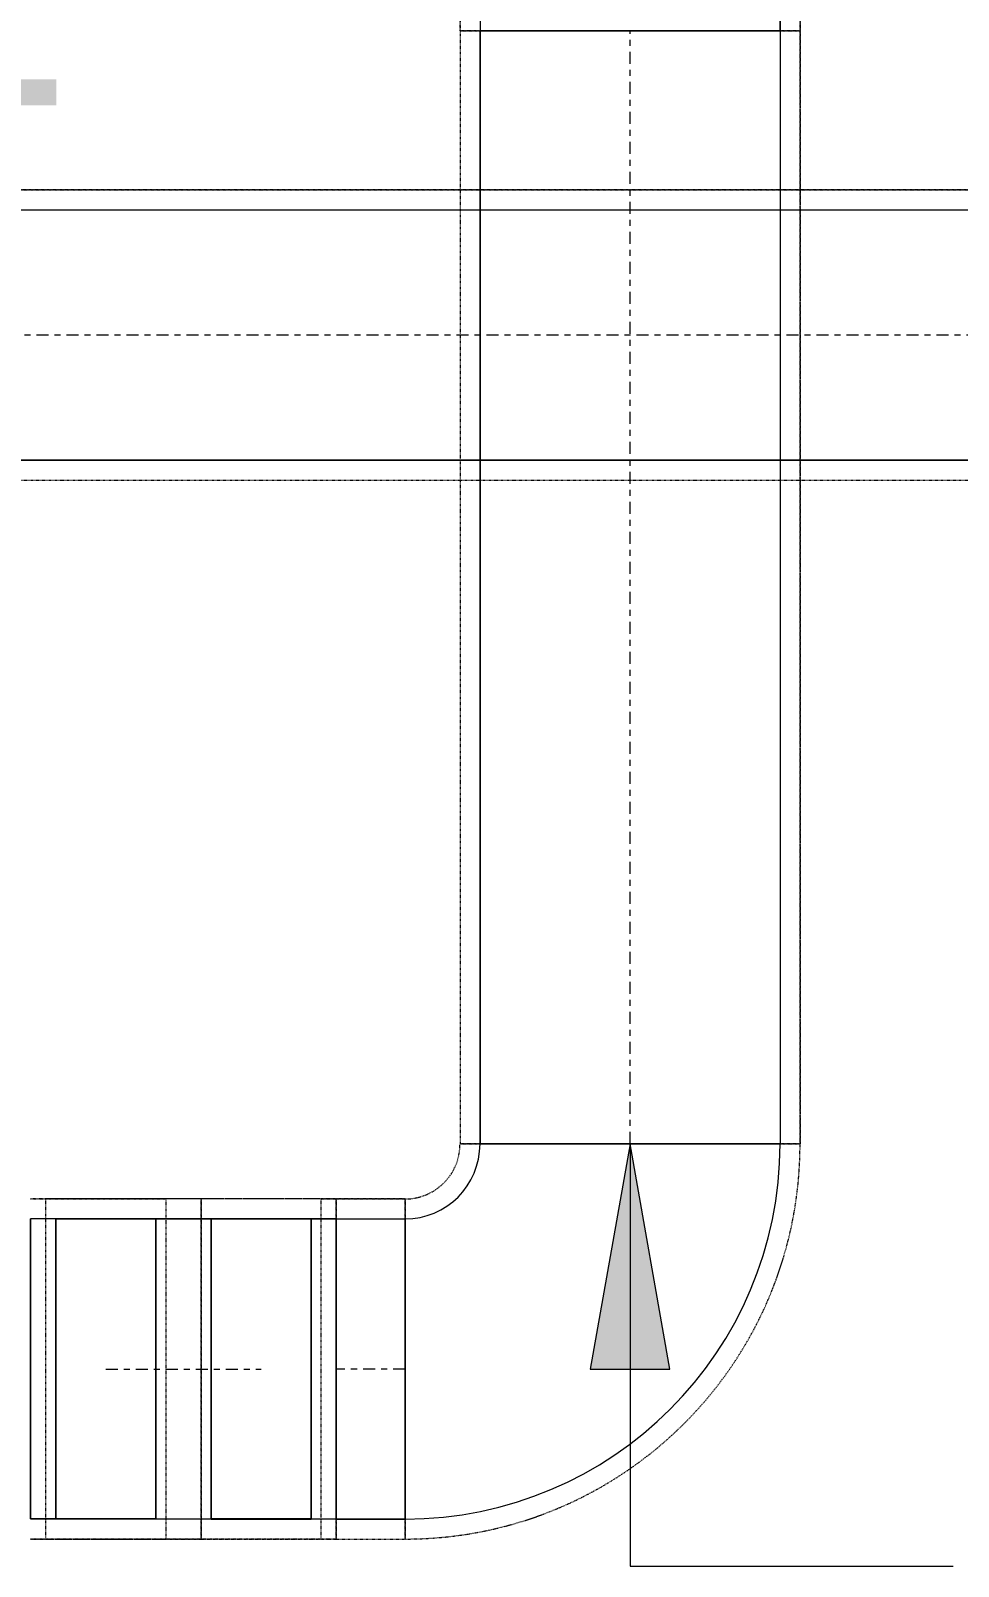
# Model space of a CAD drawing. Header units: inches. Extents: x -83664 to 20107, y -47222 to 19398.
# Drawn here: x -11516 to -10589, y -36029 to -34494 of the extents above; entities that cross this region are included whole.
import ezdxf

# ---------------------------------------------------------------- set-up
doc = ezdxf.new("R2010")
doc.units = ezdxf.units.IN
doc.header["$MEASUREMENT"] = 0
doc.linetypes.add('Center', pattern=[29.999999, 12, -6, 6, -6])
doc.linetypes.add('Hidden 0_50', pattern=[1.0584, 0.5292, -0.5292])
for name, color, linetype, lineweight in [('G-ANNO-TEXT', 7, 'Continuous', 9), ('M-HVAC-DUCT-CNTR', 7, 'Center', 9), ('M-HVAC-DUCT-IDEN', 7, 'Continuous', 18)]:
    doc.layers.add(name, color=color, linetype=linetype, lineweight=lineweight)
doc.layers.add('M-HVAC-DUCT', color=7, linetype='Continuous', lineweight=9, true_color=0xffe97f)
doc.styles.add('Arial Narrow_21', font='ARIALN.TTF', dxfattribs={"height": 240})

# ---------------------------------------------------------------- blocks, each defined once
blk = doc.blocks.new('M_Rec Elbow - Radius - 0_75W-V233-FIRST FLOOR AC CONDITIONING LAYOUT - PART A')
at = {"layer": 'M-HVAC-DUCT', "color": 30, "true_color": 0xff7f00}
for p, q in [((140389.5, 63903.3), (140389.5, 64003.3)), ((140389.5, 64003.3), (140689.5, 64003.3)), ((140389.5, 64003.3), (140389.5, 63878.3)), ((140689.5, 64003.3), (140689.5, 63903.3)), ((140689.5, 64003.3), (140689.5, 63878.3)), ((140689.5, 63903.3), (140389.5, 63903.3)), ((140389.5, 63903.3), (140389.5, 63878.3)), ((140689.5, 63878.3), (140689.5, 63903.3)), ((140689.5, 63878.3), (140389.5, 63878.3)), ((140389.5, 63878.3), (140689.5, 63878.3))]:
    blk.add_line(p, q, dxfattribs=at)
blk = doc.blocks.new('M_Rec Elbow - Radius - 0_75W-9468940-FIRST FLOOR AC CONDITIONING LAYOUT - PART A')
at = {"layer": 'M-HVAC-DUCT', "color": 30, "true_color": 0xff7f00}
for p, q in [((140389.5, 64183.8), (140689.5, 64183.8)), ((140689.5, 64183.8), (140389.5, 64183.8)), ((140389.5, 64183.8), (140389.5, 64158.8)), ((140389.5, 64058.8), (140389.5, 64183.8)), ((140689.5, 64158.8), (140689.5, 64183.8)), ((140689.5, 64058.8), (140689.5, 64183.8)), ((140389.5, 64158.8), (140389.5, 64058.8)), ((140689.5, 64158.8), (140389.5, 64158.8)), ((140689.5, 64058.8), (140689.5, 64158.8)), ((140389.5, 64058.8), (140689.5, 64058.8))]:
    blk.add_line(p, q, dxfattribs=at)
blk = doc.blocks.new('M_Rec Elbow - Radius - 0_75W-7316747-FIRST FLOOR AC CONDITIONING LAYOUT - PART A')
at = {"layer": 'M-HVAC-DUCT', "color": 30, "true_color": 0xff7f00}
for p, q in [((-150, 225), (150, 225)), ((150, 225), (-150, 225)), ((-225, 150), (-225, -150)), ((-225, -150), (-225, 150))]:
    blk.add_line(p, q, dxfattribs=at)
for radius, end in [(75, 360), (75, 0), (375, 0), (375, 0)]:
    blk.add_arc((-225, 225), radius, 270, end, dxfattribs=at)
blk = doc.blocks.new('TEMW-SMBZ-HO-BM-HVAC-00002_rvt-1-FIRST FLOOR AC CONDITIONING LAYOUT - PART A')
at = {"layer": 'M-HVAC-DUCT', "color": 30, "linetype": 'Hidden 0_50', "true_color": 0xff7f00}
for p, q in [((140369.5, 64013.3), (140369.5, 63878.3)), ((140709.5, 63878.3), (140709.5, 64013.3)), ((140369.5, 63878.3), (140369.5, 63893.3)), ((140709.5, 63893.3), (140709.5, 63878.3)), ((140709.5, 63878.3), (140369.5, 63878.3)), ((140369.5, 63878.3), (140709.5, 63878.3)), ((140369.5, 63878.3), (140369.5, 62765.2)), ((140369.5, 63878.3), (140369.5, 62765.2)), ((140709.5, 63878.3), (140369.5, 63878.3)), ((140369.5, 63878.3), (140709.5, 63878.3)), ((140709.5, 62765.2), (140709.5, 63878.3)), ((140709.5, 63878.3), (140709.5, 62765.2)), ((140709.5, 62765.2), (140369.5, 62765.2)), ((140369.5, 62765.2), (140709.5, 62765.2)), ((140709.5, 62765.2), (140369.5, 62765.2)), ((140369.5, 62765.2), (140709.5, 62765.2)), ((140075.2, 62710.2), (139940.2, 62710.2)), ((139940.2, 62710.2), (139955.2, 62710.2)), ((139955.2, 62710.2), (140075.2, 62710.2)), ((139955.2, 62370.2), (139955.2, 62710.2)), ((139955.2, 62370.2), (139955.2, 62710.2)), ((139955.2, 62710.2), (140075.2, 62710.2)), ((140110.7, 62710.2), (139955.2, 62710.2)), ((140075.2, 62710.2), (140075.2, 62370.2)), ((140075.2, 62710.2), (140075.2, 62370.2)), ((140230.7, 62710.2), (140075.2, 62710.2)), ((140230.7, 62710.2), (140110.7, 62710.2)), ((140110.7, 62710.2), (140110.7, 62370.2)), ((140230.7, 62710.2), (140110.7, 62710.2)), ((140245.7, 62710.2), (140110.7, 62710.2)), ((140110.7, 62370.2), (140110.7, 62710.2)), ((140230.7, 62370.2), (140230.7, 62710.2)), ((140230.7, 62710.2), (140245.7, 62710.2)), ((140230.7, 62370.2), (140230.7, 62710.2)), ((140245.7, 62710.2), (140245.7, 62370.2)), ((140245.7, 62370.2), (140245.7, 62710.2)), ((140314.5, 62710.2), (140245.7, 62710.2)), ((140245.7, 62710.2), (140314.5, 62710.2)), ((140245.7, 62710.2), (140245.7, 62370.2)), ((140245.7, 62370.2), (140245.7, 62710.2)), ((140314.5, 62710.2), (140314.5, 62370.2)), ((140314.5, 62370.2), (140314.5, 62710.2)), ((140314.5, 62710.2), (140314.5, 62370.2)), ((140314.5, 62370.2), (140314.5, 62710.2)), ((139955.2, 62370.2), (139940.2, 62370.2)), ((139940.2, 62370.2), (140075.2, 62370.2)), ((140075.2, 62370.2), (139955.2, 62370.2)), ((140075.2, 62370.2), (139955.2, 62370.2)), ((139955.2, 62370.2), (140110.7, 62370.2)), ((140230.7, 62370.2), (140075.2, 62370.2)), ((140110.7, 62370.2), (140230.7, 62370.2)), ((140110.7, 62370.2), (140245.7, 62370.2)), ((140110.7, 62370.2), (140230.7, 62370.2)), ((140245.7, 62370.2), (140230.7, 62370.2)), ((140245.7, 62370.2), (140314.5, 62370.2)), ((140245.7, 62370.2), (140314.5, 62370.2))]:
    blk.add_line(p, q, dxfattribs=at)
at = {"layer": 'M-HVAC-DUCT', "color": 30, "true_color": 0xff7f00}
for p, q in [((140389.5, 63878.3), (140689.5, 63878.3)), ((140689.5, 63878.3), (140389.5, 63878.3)), ((140389.5, 62765.2), (140389.5, 63878.3)), ((140389.5, 63878.3), (140389.5, 62765.2)), ((140689.5, 63878.3), (140689.5, 62765.2)), ((140689.5, 63878.3), (140689.5, 62765.2)), ((140389.5, 62765.2), (140689.5, 62765.2)), ((140689.5, 62765.2), (140389.5, 62765.2)), ((139965.2, 62390.2), (139965.2, 62690.2)), ((139965.2, 62690.2), (140065.2, 62690.2)), ((140120.7, 62690.2), (139965.2, 62690.2)), ((140065.2, 62690.2), (140065.2, 62390.2)), ((140065.2, 62690.2), (140220.7, 62690.2)), ((140220.7, 62690.2), (140120.7, 62690.2)), ((140120.7, 62690.2), (140120.7, 62390.2)), ((140220.7, 62390.2), (140220.7, 62690.2)), ((140245.7, 62390.2), (140245.7, 62690.2)), ((140245.7, 62690.2), (140245.7, 62390.2)), ((140245.7, 62690.2), (140314.5, 62690.2)), ((140245.7, 62690.2), (140314.5, 62690.2)), ((140314.5, 62390.2), (140314.5, 62690.2)), ((140314.5, 62690.2), (140314.5, 62390.2)), ((140065.2, 62390.2), (139965.2, 62390.2)), ((140120.7, 62390.2), (139965.2, 62390.2)), ((140220.7, 62390.2), (140065.2, 62390.2)), ((140120.7, 62390.2), (140220.7, 62390.2)), ((140314.5, 62390.2), (140245.7, 62390.2)), ((140245.7, 62390.2), (140314.5, 62390.2))]:
    blk.add_line(p, q, dxfattribs=at)
at = {"layer": 'M-HVAC-DUCT', "color": 6, "linetype": 'Hidden 0_50', "true_color": 0xff00ff}
for p, q in [((141338.1, 63719), (138610.7, 63719)), ((138610.7, 63719), (141338.1, 63719)), ((138610.7, 63429), (141338.1, 63429)), ((138610.7, 63429), (141338.1, 63429))]:
    blk.add_line(p, q, dxfattribs=at)
at = {"layer": 'M-HVAC-DUCT', "color": 6, "true_color": 0xff00ff}
for p, q in [((138610.7, 63699), (141338.1, 63699)), ((138610.7, 63699), (141338.1, 63699)), ((141338.1, 63449), (138610.7, 63449)), ((138610.7, 63449), (141338.1, 63449))]:
    blk.add_line(p, q, dxfattribs=at)
at = {"layer": 'M-HVAC-DUCT', "color": 30, "linetype": 'Hidden 0_50', "true_color": 0xff7f00}
for radius in [55, 395, 395, 55]:
    blk.add_arc((140314.5, 62765.2), radius, 270, 0, dxfattribs=at)
at = {"layer": 'M-HVAC-DUCT-CNTR', "color": 30, "true_color": 0xff7f00}
for p, q in [((140539.5, 62765.2), (140539.5, 63878.3)), ((140015.2, 62540.2), (140170.7, 62540.2)), ((140314.5, 62540.2), (140245.7, 62540.2))]:
    blk.add_line(p, q, dxfattribs=at)
at = {"layer": 'M-HVAC-DUCT-CNTR', "color": 6, "true_color": 0xff00ff}
blk.add_line((141338.1, 63574), (138610.7, 63574), dxfattribs=at)
at = {"layer": 'M-HVAC-DUCT', "color": 6, "linetype": 'Hidden 0_50', "lineweight": 9, "true_color": 0xff00ff}
for name, p in [('M_Rec Elbow - Radius - 0_75W-V233-FIRST FLOOR AC CONDITIONING LAYOUT - PART A', (0, 0)), ('M_Rec Elbow - Radius - 0_75W-7316747-FIRST FLOOR AC CONDITIONING LAYOUT - PART A', (140539.5, 62540.2))]:
    blk.add_blockref(name, p, dxfattribs=at)
at = {"layer": 'M-HVAC-DUCT', "color": 6, "linetype": 'Hidden 0_50', "lineweight": 9, "true_color": 0xff00ff, "rotation": 90}
for name in ['M_Rec Elbow - Radius - 0_75W-9468940-FIRST FLOOR AC CONDITIONING LAYOUT - PART A', 'M_Rec Elbow - Radius - 0_75W-V233-FIRST FLOOR AC CONDITIONING LAYOUT - PART A']:
    blk.add_blockref(name, (204124, -77999.2), dxfattribs=at)
blk = doc.blocks.new('TEMW-SMBZ-HO-BM-HVAC-00002_rvt-2-FIRST FLOOR AC CONDITIONING LAYOUT - PART A')
at = {"layer": 'M-HVAC-DUCT', "color": 30, "linetype": 'Hidden 0_50', "true_color": 0xff7f00}
for p, q in [((140369.5, 64013.3), (140369.5, 63878.3)), ((140709.5, 63878.3), (140709.5, 64013.3)), ((140369.5, 63878.3), (140369.5, 63893.3)), ((140709.5, 63893.3), (140709.5, 63878.3)), ((140709.5, 63878.3), (140369.5, 63878.3)), ((140369.5, 63878.3), (140709.5, 63878.3)), ((140369.5, 63878.3), (140369.5, 62765.2)), ((140369.5, 63878.3), (140369.5, 62765.2)), ((140709.5, 63878.3), (140369.5, 63878.3)), ((140369.5, 63878.3), (140709.5, 63878.3)), ((140709.5, 62765.2), (140709.5, 63878.3)), ((140709.5, 63878.3), (140709.5, 62765.2)), ((140709.5, 62765.2), (140369.5, 62765.2)), ((140369.5, 62765.2), (140709.5, 62765.2)), ((140709.5, 62765.2), (140369.5, 62765.2)), ((140369.5, 62765.2), (140709.5, 62765.2)), ((140075.2, 62710.2), (139940.2, 62710.2)), ((139940.2, 62710.2), (139955.2, 62710.2)), ((139955.2, 62710.2), (140075.2, 62710.2)), ((139955.2, 62370.2), (139955.2, 62710.2)), ((139955.2, 62370.2), (139955.2, 62710.2)), ((139955.2, 62710.2), (140075.2, 62710.2)), ((140110.7, 62710.2), (139955.2, 62710.2)), ((140075.2, 62710.2), (140075.2, 62370.2)), ((140075.2, 62710.2), (140075.2, 62370.2)), ((140230.7, 62710.2), (140075.2, 62710.2)), ((140230.7, 62710.2), (140110.7, 62710.2)), ((140110.7, 62710.2), (140110.7, 62370.2)), ((140230.7, 62710.2), (140110.7, 62710.2)), ((140245.7, 62710.2), (140110.7, 62710.2)), ((140110.7, 62370.2), (140110.7, 62710.2)), ((140230.7, 62370.2), (140230.7, 62710.2)), ((140230.7, 62710.2), (140245.7, 62710.2)), ((140230.7, 62370.2), (140230.7, 62710.2)), ((140245.7, 62710.2), (140245.7, 62370.2)), ((140245.7, 62370.2), (140245.7, 62710.2)), ((140314.5, 62710.2), (140245.7, 62710.2)), ((140245.7, 62710.2), (140314.5, 62710.2)), ((140245.7, 62710.2), (140245.7, 62370.2)), ((140245.7, 62370.2), (140245.7, 62710.2)), ((140314.5, 62710.2), (140314.5, 62370.2)), ((140314.5, 62370.2), (140314.5, 62710.2)), ((140314.5, 62710.2), (140314.5, 62370.2)), ((140314.5, 62370.2), (140314.5, 62710.2)), ((139955.2, 62370.2), (139940.2, 62370.2)), ((139940.2, 62370.2), (140075.2, 62370.2)), ((140075.2, 62370.2), (139955.2, 62370.2)), ((140075.2, 62370.2), (139955.2, 62370.2)), ((139955.2, 62370.2), (140110.7, 62370.2)), ((140230.7, 62370.2), (140075.2, 62370.2)), ((140110.7, 62370.2), (140230.7, 62370.2)), ((140110.7, 62370.2), (140245.7, 62370.2)), ((140110.7, 62370.2), (140230.7, 62370.2)), ((140245.7, 62370.2), (140230.7, 62370.2)), ((140245.7, 62370.2), (140314.5, 62370.2)), ((140245.7, 62370.2), (140314.5, 62370.2))]:
    blk.add_line(p, q, dxfattribs=at)
at = {"layer": 'M-HVAC-DUCT', "color": 30, "true_color": 0xff7f00}
for p, q in [((140389.5, 63878.3), (140689.5, 63878.3)), ((140689.5, 63878.3), (140389.5, 63878.3)), ((140389.5, 62765.2), (140389.5, 63878.3)), ((140389.5, 63878.3), (140389.5, 62765.2)), ((140689.5, 63878.3), (140689.5, 62765.2)), ((140689.5, 63878.3), (140689.5, 62765.2)), ((140389.5, 62765.2), (140689.5, 62765.2)), ((140689.5, 62765.2), (140389.5, 62765.2)), ((139965.2, 62390.2), (139965.2, 62690.2)), ((139965.2, 62690.2), (140065.2, 62690.2)), ((140120.7, 62690.2), (139965.2, 62690.2)), ((140065.2, 62690.2), (140065.2, 62390.2)), ((140065.2, 62690.2), (140220.7, 62690.2)), ((140220.7, 62690.2), (140120.7, 62690.2)), ((140120.7, 62690.2), (140120.7, 62390.2)), ((140220.7, 62390.2), (140220.7, 62690.2)), ((140245.7, 62390.2), (140245.7, 62690.2)), ((140245.7, 62690.2), (140245.7, 62390.2)), ((140245.7, 62690.2), (140314.5, 62690.2)), ((140245.7, 62690.2), (140314.5, 62690.2)), ((140314.5, 62390.2), (140314.5, 62690.2)), ((140314.5, 62690.2), (140314.5, 62390.2)), ((140065.2, 62390.2), (139965.2, 62390.2)), ((140120.7, 62390.2), (139965.2, 62390.2)), ((140220.7, 62390.2), (140065.2, 62390.2)), ((140120.7, 62390.2), (140220.7, 62390.2)), ((140314.5, 62390.2), (140245.7, 62390.2)), ((140245.7, 62390.2), (140314.5, 62390.2))]:
    blk.add_line(p, q, dxfattribs=at)
at = {"layer": 'M-HVAC-DUCT', "color": 6, "linetype": 'Hidden 0_50', "true_color": 0xff00ff}
for p, q in [((141338.1, 63719), (138610.7, 63719)), ((138610.7, 63719), (141338.1, 63719)), ((138610.7, 63429), (141338.1, 63429)), ((138610.7, 63429), (141338.1, 63429))]:
    blk.add_line(p, q, dxfattribs=at)
at = {"layer": 'M-HVAC-DUCT', "color": 6, "true_color": 0xff00ff}
for p, q in [((138610.7, 63699), (141338.1, 63699)), ((138610.7, 63699), (141338.1, 63699)), ((141338.1, 63449), (138610.7, 63449)), ((138610.7, 63449), (141338.1, 63449))]:
    blk.add_line(p, q, dxfattribs=at)
at = {"layer": 'M-HVAC-DUCT', "color": 30, "linetype": 'Hidden 0_50', "true_color": 0xff7f00}
for radius in [55, 395, 395, 55]:
    blk.add_arc((140314.5, 62765.2), radius, 270, 0, dxfattribs=at)
at = {"layer": 'M-HVAC-DUCT-CNTR', "color": 30, "true_color": 0xff7f00}
for p, q in [((140539.5, 62765.2), (140539.5, 63878.3)), ((140015.2, 62540.2), (140170.7, 62540.2)), ((140314.5, 62540.2), (140245.7, 62540.2))]:
    blk.add_line(p, q, dxfattribs=at)
at = {"layer": 'M-HVAC-DUCT-CNTR', "color": 6, "true_color": 0xff00ff}
blk.add_line((141338.1, 63574), (138610.7, 63574), dxfattribs=at)
at = {"layer": 'M-HVAC-DUCT', "color": 6, "linetype": 'Hidden 0_50', "lineweight": 9, "true_color": 0xff00ff}
for name, p in [('M_Rec Elbow - Radius - 0_75W-V233-FIRST FLOOR AC CONDITIONING LAYOUT - PART A', (0, 0)), ('M_Rec Elbow - Radius - 0_75W-7316747-FIRST FLOOR AC CONDITIONING LAYOUT - PART A', (140539.5, 62540.2))]:
    blk.add_blockref(name, p, dxfattribs=at)
at = {"layer": 'M-HVAC-DUCT', "color": 6, "linetype": 'Hidden 0_50', "lineweight": 9, "true_color": 0xff00ff, "rotation": 90}
for name in ['M_Rec Elbow - Radius - 0_75W-9468940-FIRST FLOOR AC CONDITIONING LAYOUT - PART A', 'M_Rec Elbow - Radius - 0_75W-V233-FIRST FLOOR AC CONDITIONING LAYOUT - PART A']:
    blk.add_blockref(name, (204124, -77999.2), dxfattribs=at)

msp = doc.modelspace()

# ---------------------------------------------------------------- hatches: boundary and pattern name
at = {"layer": 'M-HVAC-DUCT-IDEN', "lineweight": 9}
msp.add_hatch(color=256, dxfattribs=at).paths.add_polyline_path([(-10917.2, -35607), (-10956.9, -35832), (-10877.5, -35832)])

# ---------------------------------------------------------------- linework, layer by layer
for p, q in [((-10917.2, -35607), (-10956.9, -35832)), ((-10877.5, -35832), (-10917.2, -35607)), ((-10917.2, -35607), (-10917.2, -36029.2)), ((-10956.9, -35832), (-10877.5, -35832)), ((-10917.2, -36029.2), (-10594.2, -36029.2))]:
    msp.add_line(p, q, dxfattribs=at)

# ---------------------------------------------------------------- block references
at = {"lineweight": 5}
for name in ['TEMW-SMBZ-HO-BM-HVAC-00002_rvt-1-FIRST FLOOR AC CONDITIONING LAYOUT - PART A', 'TEMW-SMBZ-HO-BM-HVAC-00002_rvt-2-FIRST FLOOR AC CONDITIONING LAYOUT - PART A']:
    msp.add_blockref(name, (-151456.7, -98372.2), dxfattribs=at)

# ---------------------------------------------------------------- texts
at = {"layer": 'G-ANNO-TEXT', "insert": (-12256.1, -34328.7), "char_height": 240, "width": 986.076, "attachment_point": 1, "style": 'Arial Narrow_21'}
msp.add_mtext('SD-02', dxfattribs=at)

doc.saveas('drawing.dxf')
